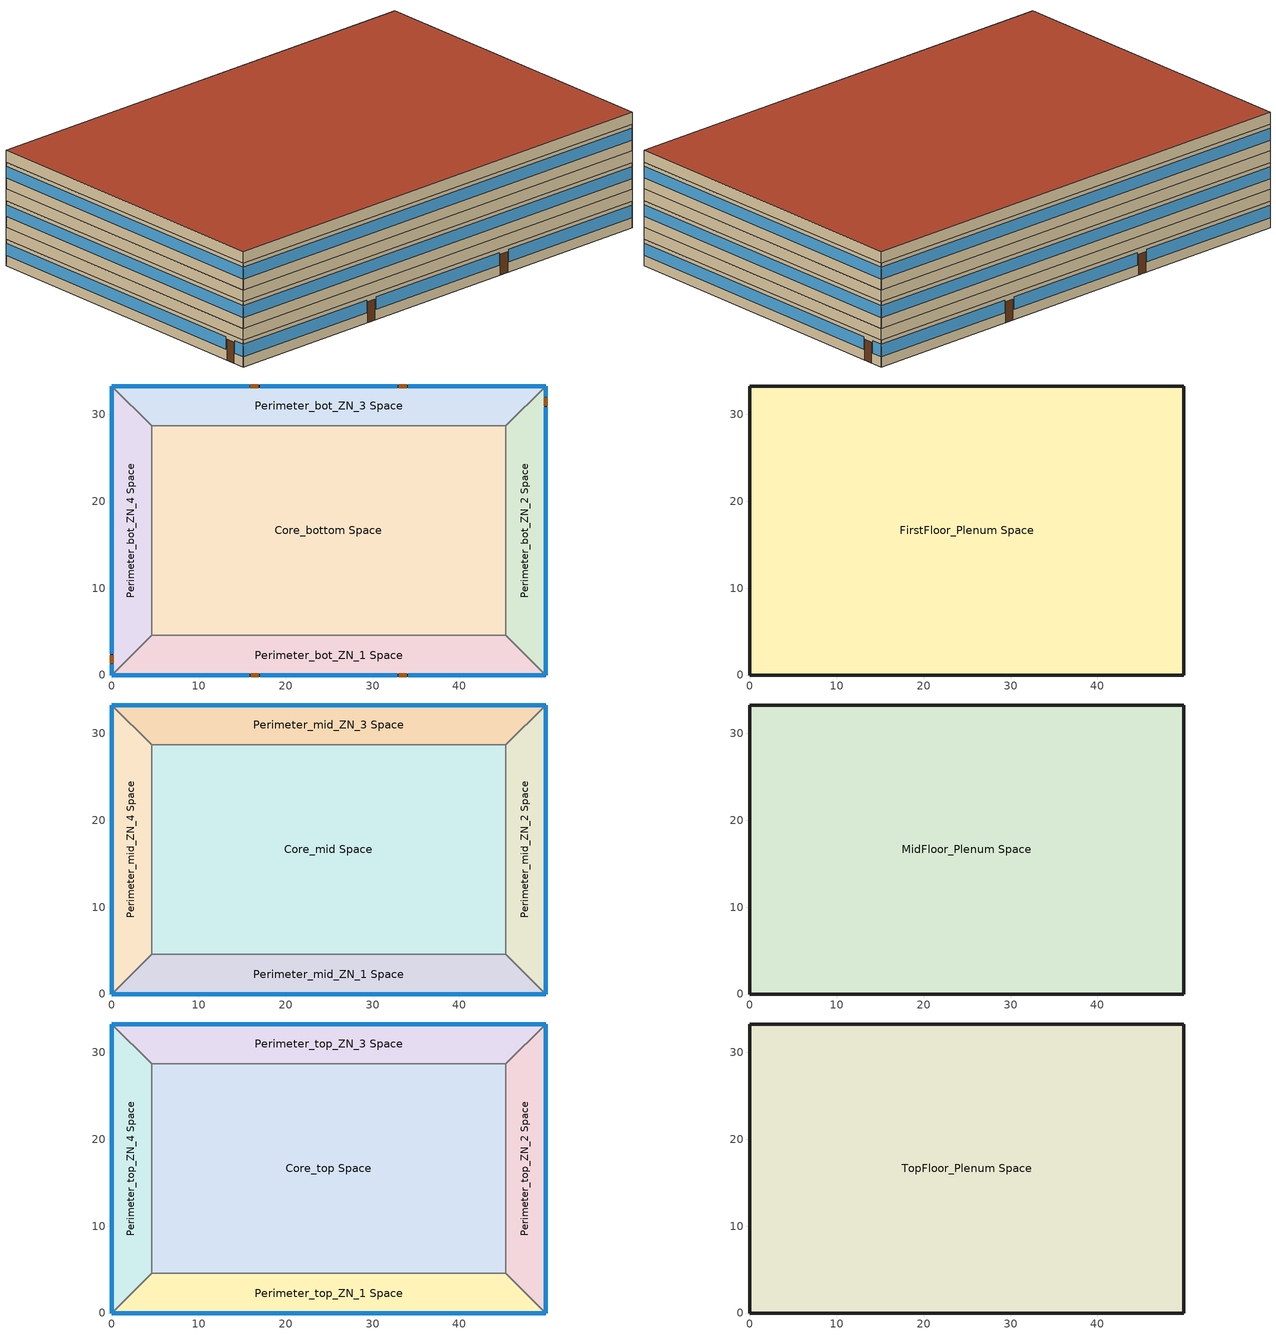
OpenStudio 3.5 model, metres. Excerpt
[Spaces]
Core_bottom Space
 floor adiabatic (Core_bot_ZN_5_Floor_Ffactor): 45.34,28.7 45.34,4.57 4.57,4.57 4.57,28.7 z0
 wall to Perimeter_bot_ZN_2 Space (int_wall): 45.34,4.57 45.34,28.7 z0:2.74
 wall to Perimeter_bot_ZN_3 Space (int_wall): 45.34,28.7 4.57,28.7 z0:2.74
 wall to Perimeter_bot_ZN_1 Space (int_wall): 4.57,4.57 45.34,4.57 z0:2.74
 wall to Perimeter_bot_ZN_4 Space (int_wall): 4.57,28.7 4.57,4.57 z0:2.74
Perimeter_bot_ZN_2 Space
 floor ground (Perimeter_bot_ZN_2_Floor_Ffactor): 49.91,33.27 49.91,0 45.34,4.57 45.34,28.7 z0
 wall outside (nonres_ext_wall): 49.91,0 49.91,33.27 z0:2.74
 wall to Perimeter_bot_ZN_1 Space: 45.34,4.57 49.91,0 z0:2.74
 wall to Perimeter_bot_ZN_3 Space (int_wall): 49.91,33.27 45.34,28.7 z0:2.74
 window (Window_U_0.57_SHGC_0.39): 49.91,0 49.91,30.84 / 49.91,32.05 49.91,33.27 z1.05:2.33
 door (Swinging Door_con): 49.91,30.99 49.91,31.9 z0:2.13
Perimeter_bot_ZN_3 Space
 floor ground (Perimeter_bot_ZN_3_Floor_Ffactor): 49.91,33.27 45.34,28.7 4.57,28.7 0,33.27 z0
 wall outside (nonres_ext_wall): 49.91,33.27 0,33.27 z0:2.74
 wall to Perimeter_bot_ZN_4 Space (int_wall): 0,33.27 4.57,28.7 z0:2.74
 window (Window_U_0.57_SHGC_0.39): 49.91,33.27 34.09,33.27 / 32.87,33.27 17.04,33.27 / 15.82,33.27 0,33.27 z1.04:2.33
 door (Swinging Door_con): 33.94,33.27 33.03,33.27 / 16.84,33.27 15.93,33.27 z0:2.13
Perimeter_bot_ZN_1 Space
 floor ground (Perimeter_bot_ZN_1_Floor_Ffactor): 45.34,4.57 49.91,0 0,0 4.57,4.57 z0
 wall outside (nonres_ext_wall): 0,0 49.91,0 z0:2.74
 wall to Perimeter_bot_ZN_4 Space: 4.57,4.57 0,0 z0:2.74
 window (Window_U_0.57_SHGC_0.39): 0,0 15.82,0 / 17.04,0 32.87,0 / 34.09,0 49.91,0 z1.04:2.33
 door (Swinging Door_con): 15.98,0 16.9,0 / 33.01,0 33.93,0 z0:2.13
Perimeter_bot_ZN_4 Space
 floor ground (Perimeter_bot_ZN_4_Floor_Ffactor): 0,33.27 4.57,28.7 4.57,4.57 0,0 z0
 wall outside (nonres_ext_wall): 0,33.27 0,0 z0:2.74
 window (Window_U_0.57_SHGC_0.39): 0,33.27 0,2.44 / 0,1.22 0,0 z1.05:2.33
 door (Swinging Door_con): 0,2.28 0,1.37 z0:2.13
FirstFloor_Plenum Space
 floor to Core_bottom Space: 4.57,4.57 4.57,28.7 45.34,28.7 45.34,4.57 z2.74
 floor to Perimeter_bot_ZN_1 Space: 0,0 4.57,4.57 45.34,4.57 49.91,0 z2.74
 floor to Perimeter_bot_ZN_2 Space: 45.34,4.57 45.34,28.7 49.91,33.27 49.91,0 z2.74
 floor to Perimeter_bot_ZN_3 Space: 4.57,28.7 0,33.27 49.91,33.27 45.34,28.7 z2.74
 floor to Perimeter_bot_ZN_4 Space: 0,33.27 4.57,28.7 4.57,4.57 0,0 z2.74
 wall outside (nonres_ext_wall): 49.91,0 49.91,33.27 0,33.27 0,0 49.91,0 z2.74:3.96
Core_mid Space
 floor to FirstFloor_Plenum Space (int_slab_floor): 45.34,28.7 45.34,4.57 4.57,4.57 4.57,28.7 z3.96
 wall to Perimeter_mid_ZN_2 Space (int_wall): 45.34,4.57 45.34,28.7 z3.96:6.71
 wall to Perimeter_mid_ZN_3 Space (int_wall): 45.34,28.7 4.57,28.7 z3.96:6.71
 wall to Perimeter_mid_ZN_1 Space (int_wall): 4.57,4.57 45.34,4.57 z3.96:6.71
 wall to Perimeter_mid_ZN_4 Space (int_wall): 4.57,28.7 4.57,4.57 z3.96:6.71
Perimeter_mid_ZN_2 Space
 floor to FirstFloor_Plenum Space (int_slab_floor): 49.91,33.27 49.91,0 45.34,4.57 45.34,28.7 z3.96
 wall outside (nonres_ext_wall): 49.91,0 49.91,33.27 z3.96:6.71
 wall to Perimeter_mid_ZN_1 Space: 45.34,4.57 49.91,0 z3.96:6.71
 wall to Perimeter_mid_ZN_3 Space (int_wall): 49.91,33.27 45.34,28.7 z3.96:6.71
 window (Window_U_0.57_SHGC_0.39): 49.91,0 49.91,33.27 z5.06:6.29
Perimeter_mid_ZN_3 Space
 floor to FirstFloor_Plenum Space (int_slab_floor): 49.91,33.27 45.34,28.7 4.57,28.7 0,33.27 z3.96
 wall outside (nonres_ext_wall): 49.91,33.27 0,33.27 z3.96:6.71
 wall to Perimeter_mid_ZN_4 Space (int_wall): 0,33.27 4.57,28.7 z3.96:6.71
 window (Window_U_0.57_SHGC_0.39): 49.91,33.27 0,33.27 z5.06:6.29
Perimeter_mid_ZN_1 Space
 floor to FirstFloor_Plenum Space (int_slab_floor): 45.34,4.57 49.91,0 0,0 4.57,4.57 z3.96
 wall outside (nonres_ext_wall): 0,0 49.91,0 z3.96:6.71
 wall to Perimeter_mid_ZN_4 Space: 4.57,4.57 0,0 z3.96:6.71
 window (Window_U_0.57_SHGC_0.39): 0,0 49.91,0 z5.06:6.29
Perimeter_mid_ZN_4 Space
 floor to FirstFloor_Plenum Space (int_slab_floor): 0,33.27 4.57,28.7 4.57,4.57 0,0 z3.96
 wall outside (nonres_ext_wall): 0,33.27 0,0 z3.96:6.71
 window (Window_U_0.57_SHGC_0.39): 0,33.27 0,0 z5.06:6.29
MidFloor_Plenum Space
 floor to Core_mid Space: 4.57,4.57 4.57,28.7 45.34,28.7 45.34,4.57 z6.71
 floor to Perimeter_mid_ZN_1 Space: 0,0 4.57,4.57 45.34,4.57 49.91,0 z6.71
 floor to Perimeter_mid_ZN_2 Space: 45.34,4.57 45.34,28.7 49.91,33.27 49.91,0 z6.71
 floor to Perimeter_mid_ZN_3 Space: 4.57,28.7 0,33.27 49.91,33.27 45.34,28.7 z6.71
 floor to Perimeter_mid_ZN_4 Space: 0,33.27 4.57,28.7 4.57,4.57 0,0 z6.71
 wall outside (nonres_ext_wall): 49.91,0 49.91,33.27 0,33.27 0,0 49.91,0 z6.71:7.92
Core_top Space
 floor to MidFloor_Plenum Space (int_slab_floor): 45.34,28.7 45.34,4.57 4.57,4.57 4.57,28.7 z7.92
 wall to Perimeter_top_ZN_2 Space (int_wall): 45.34,4.57 45.34,28.7 z7.92:10.67
 wall to Perimeter_top_ZN_3 Space (int_wall): 45.34,28.7 4.57,28.7 z7.92:10.67
 wall to Perimeter_top_ZN_1 Space (int_wall): 4.57,4.57 45.34,4.57 z7.92:10.67
 wall to Perimeter_top_ZN_4 Space (int_wall): 4.57,28.7 4.57,4.57 z7.92:10.67
Perimeter_top_ZN_2 Space
 floor to MidFloor_Plenum Space (int_slab_floor): 49.91,33.27 49.91,0 45.34,4.57 45.34,28.7 z7.92
 wall outside (nonres_ext_wall): 49.91,0 49.91,33.27 z7.92:10.67
 wall to Perimeter_top_ZN_1 Space: 45.34,4.57 49.91,0 z7.92:10.67
 wall to Perimeter_top_ZN_3 Space (int_wall): 49.91,33.27 45.34,28.7 z7.92:10.67
 window (Window_U_0.57_SHGC_0.39): 49.91,0 49.91,33.27 z9.03:10.25
Perimeter_top_ZN_3 Space
 floor to MidFloor_Plenum Space (int_slab_floor): 49.91,33.27 45.34,28.7 4.57,28.7 0,33.27 z7.92
 wall outside (nonres_ext_wall): 49.91,33.27 0,33.27 z7.92:10.67
 wall to Perimeter_top_ZN_4 Space (int_wall): 0,33.27 4.57,28.7 z7.92:10.67
 window (Window_U_0.57_SHGC_0.39): 49.91,33.27 0,33.27 z9.03:10.25
Perimeter_top_ZN_1 Space
 floor to MidFloor_Plenum Space (int_slab_floor): 45.34,4.57 49.91,0 0,0 4.57,4.57 z7.92
 wall outside (nonres_ext_wall): 0,0 49.91,0 z7.92:10.67
 wall to Perimeter_top_ZN_4 Space: 4.57,4.57 0,0 z7.92:10.67
 window (Window_U_0.57_SHGC_0.39): 0,0 49.91,0 z9.03:10.25
Perimeter_top_ZN_4 Space
 floor to MidFloor_Plenum Space (int_slab_floor): 0,33.27 4.57,28.7 4.57,4.57 0,0 z7.92
 wall outside (nonres_ext_wall): 0,33.27 0,0 z7.92:10.67
 window (Window_U_0.57_SHGC_0.39): 0,33.27 0,0 z9.03:10.25
TopFloor_Plenum Space
 floor to Core_top Space: 4.57,4.57 4.57,28.7 45.34,28.7 45.34,4.57 z10.67
 floor to Perimeter_top_ZN_1 Space: 0,0 4.57,4.57 45.34,4.57 49.91,0 z10.67
 floor to Perimeter_top_ZN_2 Space: 45.34,4.57 45.34,28.7 49.91,33.27 49.91,0 z10.67
 floor to Perimeter_top_ZN_3 Space: 4.57,28.7 0,33.27 49.91,33.27 45.34,28.7 z10.67
 floor to Perimeter_top_ZN_4 Space: 0,33.27 4.57,28.7 4.57,4.57 0,0 z10.67
 wall outside (nonres_ext_wall): 49.91,0 49.91,33.27 0,33.27 0,0 49.91,0 z10.67:11.89
 roof outside (nonres_roof): 49.91,0 49.91,33.27 0,33.27 0,0 z11.89
[Site]
Denver-Aurora-Buckley AFB: Latitude {deg}=39.72; Longitude {deg}=-104.75; Time Zone {hr}=-7; Elevation {m}=1726; Terrain=City
[Building]
OfficeMedium: North Axis {deg}=0
[SizingPeriod:DesignDay] Barometric Pressure {Pa}=82237; Rain Indicator=No; Snow Indicator=No; Day of Month=21; Daylight Saving Time Indicator=No; Humidity Condition Type=WetBulb; Dry-Bulb Temperature Range Modifier Type=DefaultMultipliers
Name | Maximum Dry-Bulb Temperature {C} | Daily Dry-Bulb Temperature Range {deltaC} | Wind Speed {m/s} | Wind Direction {deg} | Month | Day Type | Wetbulb or DewPoint at Maximum Dry-Bulb {C} | Solar Model Indicator | ASHRAE Clear Sky Optical Depth for Beam Irradiance | ASHRAE Clear Sky Optical Depth for Diffuse Irradiance | Sky Clearness
Denver-Aurora-Buckley.AFB_CO_USA Ann Clg .4% Condns DB=>MWB | 33.9 | 14.8 | 3.6 | 30 | 7 | SummerDesignDay | 15 | ASHRAETau | 0.423 | 2.02
Denver-Aurora-Buckley.AFB_CO_USA Ann Htg 99.6% Condns DB | -17.9 | 0 | 2.5 | 180 | 12 | WinterDesignDay | -17.9 | ASHRAEClearSky |  |  | 0
[ClimateZones]
Climate Zone Institution Name 1=ASHRAE; Climate Zone Document Name 1=ANSI/ASHRAE Standard 169; Climate Zone Document Year 1=2006; Climate Zone Institution Name 2=CEC; Climate Zone Document Name 2=California Climate Zone Descriptions; Climate Zone Document Year 2=1995
[Material]
Name | Roughness | Thickness {m} | Conductivity {W/m-K} | Density {kg/m3} | Specific Heat {J/kg-K} | Thermal Absorptance | Solar Absorptance | Visible Absorptance
100mm Normalweight concrete floor | MediumRough | 0.1016 | 2.31 | 2322 | 832
F07 25mm stucco | Smooth | 0.0254 | 0.72 | 1856 | 840 | 0.9 | 0.7 | 0.7
F08 Metal surface | Smooth | 0.0008 | 45.28 | 7824 | 500
F13 Built-up roofing | Rough | 0.0095 | 0.16 | 1120 | 1460 | 0.9 | 0.7
G01 13mm gypsum board | Smooth | 0.0127 | 0.16 | 800 | 1090 | 0.9 | 0.7 | 0.5
G01 16mm gypsum board | Smooth | 0.0159 | 0.16 | 800 | 1090
[Material:NoMass] Thermal Absorptance=0.9; Solar Absorptance=0.7
Name | Roughness | Thermal Resistance {m2-K/W} | Visible Absorptance
CP02 CARPET PAD | VeryRough | 0.21648 | 0.8
Nonres_Exterior_Wall_Insulation | MediumSmooth | 1.71283 | 0.7
Nonres_Roof_Insulation | MediumSmooth | 2.59864 | 0.7
Opaque Door panel_con | MediumRough | 0.251586 | 0.7
[WindowMaterial:SimpleGlazingSystem]
Glazing Layer: U-Factor {W/m2-K}=3.23661; Solar Heat Gain Coefficient=0.39; Visible Transmittance=0.429
[Construction]
Swinging Door_con: Opaque Door panel_con
Window_U_0.57_SHGC_0.39: Glazing Layer
int_slab_floor: 100mm Normalweight concrete floor, CP02 CARPET PAD
int_wall: G01 13mm gypsum board, G01 13mm gypsum board
nonres_ext_wall: F07 25mm stucco, G01 16mm gypsum board, Nonres_Exterior_Wall_Insulation, G01 16mm gypsum board
nonres_roof: F13 Built-up roofing, Nonres_Roof_Insulation, F08 Metal surface
[Construction:FfactorGroundFloor] F-Factor {W/m-K}=1.26363
Name | Area {m2} | PerimeterExposed {m}
Core_bot_ZN_5_Floor_Ffactor | 983.537 | 0
Perimeter_bot_ZN_1_Floor_Ffactor; Perimeter_bot_ZN_3_Floor_Ffactor | 207.338 | 49.911
Perimeter_bot_ZN_2_Floor_Ffactor; Perimeter_bot_ZN_4_Floor_Ffactor | 131.262 | 33.2738
[ThermalZone] Multiplier=1; Use Ideal Air Loads=Yes
Name | Ceiling Height {m} | Thermostat
Core_bottom | 2.7432 | Core_bottom Dual SP Control
Core_mid | 2.7432 | Core_mid Dual SP Control
Core_top | 2.7432 | Core_top Dual SP Control
FirstFloor_Plenum | 1.2192 | Core_bottom Dual SP Control 1
MidFloor_Plenum | 1.2192 | Core_bottom Dual SP Control 2
Perimeter_bot_ZN_1 | 2.7432 | Perimeter_bot_ZN_1 Dual SP Control
Perimeter_bot_ZN_2 | 2.7432 | Perimeter_bot_ZN_2 Dual SP Control
Perimeter_bot_ZN_3 | 2.7432 | Perimeter_bot_ZN_3 Dual SP Control
Perimeter_bot_ZN_4 | 2.7432 | Perimeter_bot_ZN_4 Dual SP Control
Perimeter_mid_ZN_1 | 2.7432 | Perimeter_mid_ZN_1 Dual SP Control
Perimeter_mid_ZN_2 | 2.7432 | Perimeter_mid_ZN_2 Dual SP Control
Perimeter_mid_ZN_3 | 2.7432 | Perimeter_mid_ZN_3 Dual SP Control
Perimeter_mid_ZN_4 | 2.7432 | Perimeter_mid_ZN_4 Dual SP Control
Perimeter_top_ZN_1 | 2.7432 | Perimeter_top_ZN_1 Dual SP Control
Perimeter_top_ZN_2 | 2.7432 | Perimeter_top_ZN_2 Dual SP Control
Perimeter_top_ZN_3 | 2.7432 | Perimeter_top_ZN_3 Dual SP Control
Perimeter_top_ZN_4 | 2.7432 | Perimeter_top_ZN_4 Dual SP Control
TopFloor_Plenum | 1.2192 | Core_bottom Dual SP Control 3
[Sizing:Zone] Zone Cooling Design Supply Air Temperature Input Method=SupplyAirTemperature; Zone Cooling Design Supply Air Temperature Difference {deltaC}=11.11; Zone Heating Design Supply Air Temperature Input Method=SupplyAirTemperature; Zone Heating Design Supply Air Temperature Difference {deltaC}=11.11; Zone Cooling Design Supply Air Humidity Ratio {kg-H2O/kg-air}=0.0085; Zone Heating Design Supply Air Humidity Ratio {kg-H2O/kg-air}=0.008; Cooling Design Air Flow Method=DesignDay; Cooling Design Air Flow Rate {m3/s}=0; Cooling Minimum Air Flow Fraction=0; Heating Design Air Flow Method=DesignDay; Heating Design Air Flow Rate {m3/s}=0; Account for Dedicated Outdoor Air System=No; Dedicated Outdoor Air System Control Strategy=NeutralSupplyAir; Dedicated Outdoor Air Low Setpoint Temperature for Design {C}=autosize; Dedicated Outdoor Air High Setpoint Temperature for Design {C}=autosize; Zone Load Sizing Method=Sensible Load Only No Latent Load; Zone Latent Cooling Design Supply Air Humidity Ratio Input Method=HumidityRatioDifference; Zone Cooling Design Supply Air Humidity Ratio Difference {kgWater/kgDryAir}=0.005; Zone Latent Heating Design Supply Air Humidity Ratio Input Method=HumidityRatioDifference; Zone Humidification Design Supply Air Humidity Ratio Difference {kgWater/kgDryAir}=0.005; Design Zone Air Distribution Effectiveness in Cooling Mode=1; Design Zone Air Distribution Effectiveness in Heating Mode=1; Design Minimum Zone Ventilation Efficiency=0.6
Name | Zone Cooling Design Supply Air Temperature {C} | Zone Heating Design Supply Air Temperature {C}
Core_bottom; Core_mid; Core_top; Perimeter_bot_ZN_1; Perimeter_bot_ZN_2; Perimeter_bot_ZN_3; Perimeter_bot_ZN_4; Perimeter_mid_ZN_1; Perimeter_mid_ZN_2; Perimeter_mid_ZN_3; Perimeter_mid_ZN_4; Perimeter_top_ZN_1; Perimeter_top_ZN_2; Perimeter_top_ZN_3; Perimeter_top_ZN_4 | 12.8 | 40
FirstFloor_Plenum; MidFloor_Plenum; TopFloor_Plenum | 12.8889 | 32.1111
[Space] Space Type=189.1-2009 - Office - WholeBuilding - Md Office - CZ4-8
Name | Thermal Zone | Part of Total Floor Area | Design Specification Outdoor Air Object
Core_bottom Space | Core_bottom | Yes | SZ DSOA Core_bottom 3
Core_mid Space | Core_mid | Yes | SZ DSOA Core_mid
Core_top Space | Core_top | Yes | SZ DSOA Core_top
FirstFloor_Plenum Space | FirstFloor_Plenum | No | SZ DSOA Core_bottom
MidFloor_Plenum Space | MidFloor_Plenum | No | SZ DSOA Core_bottom 1
Perimeter_bot_ZN_1 Space | Perimeter_bot_ZN_1 | Yes | SZ DSOA Perimeter_bot_ZN_1
Perimeter_bot_ZN_2 Space | Perimeter_bot_ZN_2 | Yes | SZ DSOA Perimeter_bot_ZN_2
Perimeter_bot_ZN_3 Space | Perimeter_bot_ZN_3 | Yes | SZ DSOA Perimeter_bot_ZN_3
Perimeter_bot_ZN_4 Space | Perimeter_bot_ZN_4 | Yes | SZ DSOA Perimeter_bot_ZN_4
Perimeter_mid_ZN_1 Space | Perimeter_mid_ZN_1 | Yes | SZ DSOA Perimeter_mid_ZN_1
Perimeter_mid_ZN_2 Space | Perimeter_mid_ZN_2 | Yes | SZ DSOA Perimeter_mid_ZN_2
Perimeter_mid_ZN_3 Space | Perimeter_mid_ZN_3 | Yes | SZ DSOA Perimeter_mid_ZN_3
Perimeter_mid_ZN_4 Space | Perimeter_mid_ZN_4 | Yes | SZ DSOA Perimeter_mid_ZN_4
Perimeter_top_ZN_1 Space | Perimeter_top_ZN_1 | Yes | SZ DSOA Perimeter_top_ZN_1
Perimeter_top_ZN_2 Space | Perimeter_top_ZN_2 | Yes | SZ DSOA Perimeter_top_ZN_2
Perimeter_top_ZN_3 Space | Perimeter_top_ZN_3 | Yes | SZ DSOA Perimeter_top_ZN_3
Perimeter_top_ZN_4 Space | Perimeter_top_ZN_4 | Yes | SZ DSOA Perimeter_top_ZN_4
TopFloor_Plenum Space | TopFloor_Plenum | No | SZ DSOA Core_bottom 2
[ThermostatSetpoint:DualSetpoint] Heating Setpoint Temperature Schedule=HTGSETP_SCH; Cooling Setpoint Temperature Schedule=CLGSETP_SCH
Core_bottom Dual SP Control; Core_mid Dual SP Control; Core_top Dual SP Control; Core_bottom Dual SP Control 1; Core_bottom Dual SP Control 2; Perimeter_bot_ZN_1 Dual SP Control; Perimeter_bot_ZN_2 Dual SP Control; Perimeter_bot_ZN_3 Dual SP Control; Perimeter_bot_ZN_4 Dual SP Control; Perimeter_mid_ZN_1 Dual SP Control; Perimeter_mid_ZN_2 Dual SP Control; Perimeter_mid_ZN_3 Dual SP Control; Perimeter_mid_ZN_4 Dual SP Control; Perimeter_top_ZN_1 Dual SP Control; Perimeter_top_ZN_2 Dual SP Control; Perimeter_top_ZN_3 Dual SP Control; Perimeter_top_ZN_4 Dual SP Control; Core_bottom Dual SP Control 3
[People:Definition]
Name | Number of People Calculation Method | Space Floor Area per Person {m2/person} | Fraction Radiant | Sensible Heat Fraction | Enable ASHRAE 55 Comfort Warnings | Mean Radiant Temperature Calculation Type | Thermal Comfort Model Type 1 | People per Space Floor Area {person/m2}
Core_bottom Definition; Core_mid Definition; Core_top Definition; Perimeter_bot_ZN_1 Definition; Perimeter_bot_ZN_2 Definition; Perimeter_bot_ZN_3 Definition; Perimeter_bot_ZN_4 Definition; Perimeter_mid_ZN_1 Definition; Perimeter_mid_ZN_2 Definition; Perimeter_mid_ZN_3 Definition; Perimeter_mid_ZN_4 Definition; Perimeter_top_ZN_1 Definition; Perimeter_top_ZN_2 Definition; Perimeter_top_ZN_3 Definition; Perimeter_top_ZN_4 Definition | Area/Person | 18.5788 | 0.5 | 0.55 | No | ZoneAveraged | Fanger
189.1-2009 - Office - WholeBuilding - Md Office - CZ4-8 People Definition | People/Area |  | 0.3 |  |  |  |  | 0.0538196
[People] Multiplier=1
Name | People Definition | Space or SpaceType | Number of People Schedule | Activity Level Schedule | Work Efficiency Schedule | Clothing Insulation Schedule | Air Velocity Schedule
Core_bottom | Core_bottom Definition | Core_bottom Space | BLDG_OCC_SCH | ACTIVITY_SCH | WORK_EFF_SCH | CLOTHING_SCH | AIR_VELO_SCH
Core_mid | Core_mid Definition | Core_mid Space | BLDG_OCC_SCH | ACTIVITY_SCH | WORK_EFF_SCH | CLOTHING_SCH | AIR_VELO_SCH
Core_top | Core_top Definition | Core_top Space | BLDG_OCC_SCH | ACTIVITY_SCH | WORK_EFF_SCH | CLOTHING_SCH | AIR_VELO_SCH
Perimeter_bot_ZN_1 | Perimeter_bot_ZN_1 Definition | Perimeter_bot_ZN_1 Space | BLDG_OCC_SCH | ACTIVITY_SCH | WORK_EFF_SCH | CLOTHING_SCH | AIR_VELO_SCH
Perimeter_bot_ZN_2 | Perimeter_bot_ZN_2 Definition | Perimeter_bot_ZN_2 Space | BLDG_OCC_SCH | ACTIVITY_SCH | WORK_EFF_SCH | CLOTHING_SCH | AIR_VELO_SCH
Perimeter_bot_ZN_3 | Perimeter_bot_ZN_3 Definition | Perimeter_bot_ZN_3 Space | BLDG_OCC_SCH | ACTIVITY_SCH | WORK_EFF_SCH | CLOTHING_SCH | AIR_VELO_SCH
Perimeter_bot_ZN_4 | Perimeter_bot_ZN_4 Definition | Perimeter_bot_ZN_4 Space | BLDG_OCC_SCH | ACTIVITY_SCH | WORK_EFF_SCH | CLOTHING_SCH | AIR_VELO_SCH
Perimeter_mid_ZN_1 | Perimeter_mid_ZN_1 Definition | Perimeter_mid_ZN_1 Space | BLDG_OCC_SCH | ACTIVITY_SCH | WORK_EFF_SCH | CLOTHING_SCH | AIR_VELO_SCH
Perimeter_mid_ZN_2 | Perimeter_mid_ZN_2 Definition | Perimeter_mid_ZN_2 Space | BLDG_OCC_SCH | ACTIVITY_SCH | WORK_EFF_SCH | CLOTHING_SCH | AIR_VELO_SCH
Perimeter_mid_ZN_3 | Perimeter_mid_ZN_3 Definition | Perimeter_mid_ZN_3 Space | BLDG_OCC_SCH | ACTIVITY_SCH | WORK_EFF_SCH | CLOTHING_SCH | AIR_VELO_SCH
Perimeter_mid_ZN_4 | Perimeter_mid_ZN_4 Definition | Perimeter_mid_ZN_4 Space | BLDG_OCC_SCH | ACTIVITY_SCH | WORK_EFF_SCH | CLOTHING_SCH | AIR_VELO_SCH
Perimeter_top_ZN_1 | Perimeter_top_ZN_1 Definition | Perimeter_top_ZN_1 Space | BLDG_OCC_SCH | ACTIVITY_SCH | WORK_EFF_SCH | CLOTHING_SCH | AIR_VELO_SCH
Perimeter_top_ZN_2 | Perimeter_top_ZN_2 Definition | Perimeter_top_ZN_2 Space | BLDG_OCC_SCH | ACTIVITY_SCH | WORK_EFF_SCH | CLOTHING_SCH | AIR_VELO_SCH
Perimeter_top_ZN_3 | Perimeter_top_ZN_3 Definition | Perimeter_top_ZN_3 Space | BLDG_OCC_SCH | ACTIVITY_SCH | WORK_EFF_SCH | CLOTHING_SCH | AIR_VELO_SCH
Perimeter_top_ZN_4 | Perimeter_top_ZN_4 Definition | Perimeter_top_ZN_4 Space | BLDG_OCC_SCH | ACTIVITY_SCH | WORK_EFF_SCH | CLOTHING_SCH | AIR_VELO_SCH
189.1-2009 - Office - WholeBuilding - Md Office - CZ4-8 People | 189.1-2009 - Office - WholeBuilding - Md Office - CZ4-8 People Definition | 189.1-2009 - Office - WholeBuilding - Md Office - CZ4-8
[DesignSpecification:OutdoorAir]
Name | Outdoor Air Flow per Floor Area {m3/s-m2} | Outdoor Air Method | Outdoor Air Flow per Person {m3/s-person}
SZ DSOA Perimeter_bot_ZN_2; SZ DSOA Core_bottom; SZ DSOA Core_bottom 1; SZ DSOA Core_bottom 2; SZ DSOA Core_bottom 3; SZ DSOA Perimeter_bot_ZN_1; SZ DSOA Perimeter_bot_ZN_3; SZ DSOA Perimeter_bot_ZN_4; SZ DSOA Core_mid; SZ DSOA Perimeter_mid_ZN_1; SZ DSOA Perimeter_mid_ZN_2; SZ DSOA Perimeter_mid_ZN_3; SZ DSOA Perimeter_mid_ZN_4; SZ DSOA Core_top; SZ DSOA Perimeter_top_ZN_1; SZ DSOA Perimeter_top_ZN_2; SZ DSOA Perimeter_top_ZN_3; SZ DSOA Perimeter_top_ZN_4 | 0
189.1-2009 - Office - WholeBuilding - Md Office - CZ4-8 Ventilation |  | Sum | 0.00943895
[Lights:Definition] Design Level Calculation Method=Watts/Area
Name | Watts per Space Floor Area {W/m2} | Fraction Radiant | Fraction Visible | Return Air Fraction | Return Air Fraction Calculated from Plenum Temperature
Core_bottom_Lights Definition; Core_mid_Lights Definition; Core_top_Lights Definition; Perimeter_bot_ZN_1_Lights Definition; Perimeter_bot_ZN_2_Lights Definition; Perimeter_bot_ZN_3_Lights Definition; Perimeter_bot_ZN_4_Lights Definition; Perimeter_mid_ZN_1_Lights Definition; Perimeter_mid_ZN_2_Lights Definition; Perimeter_mid_ZN_3_Lights Definition; Perimeter_mid_ZN_4_Lights Definition; Perimeter_top_ZN_1_Lights Definition; Perimeter_top_ZN_2_Lights Definition; Perimeter_top_ZN_3_Lights Definition; Perimeter_top_ZN_4_Lights Definition | 11.0267 | 0.7 | 0.2 | 0 | No
189.1-2009 - Office - WholeBuilding - Md Office - CZ4-8 Lights Definition | 9.68752
[Lights]
Name | Lights Definition | Space or SpaceType | Schedule | Fraction Replaceable
Core_bottom_Lights | Core_bottom_Lights Definition | Core_bottom Space | ltg_sch_office | 1
Core_mid_Lights | Core_mid_Lights Definition | Core_mid Space | ltg_sch_office | 1
Core_top_Lights | Core_top_Lights Definition | Core_top Space | ltg_sch_office | 1
Perimeter_bot_ZN_1_Lights | Perimeter_bot_ZN_1_Lights Definition | Perimeter_bot_ZN_1 Space | ltg_sch_office | 1
Perimeter_bot_ZN_2_Lights | Perimeter_bot_ZN_2_Lights Definition | Perimeter_bot_ZN_2 Space | ltg_sch_office | 1
Perimeter_bot_ZN_3_Lights | Perimeter_bot_ZN_3_Lights Definition | Perimeter_bot_ZN_3 Space | ltg_sch_office | 1
Perimeter_bot_ZN_4_Lights | Perimeter_bot_ZN_4_Lights Definition | Perimeter_bot_ZN_4 Space | ltg_sch_office | 1
Perimeter_mid_ZN_1_Lights | Perimeter_mid_ZN_1_Lights Definition | Perimeter_mid_ZN_1 Space | ltg_sch_office | 1
Perimeter_mid_ZN_2_Lights | Perimeter_mid_ZN_2_Lights Definition | Perimeter_mid_ZN_2 Space | ltg_sch_office | 1
Perimeter_mid_ZN_3_Lights | Perimeter_mid_ZN_3_Lights Definition | Perimeter_mid_ZN_3 Space | ltg_sch_office | 1
Perimeter_mid_ZN_4_Lights | Perimeter_mid_ZN_4_Lights Definition | Perimeter_mid_ZN_4 Space | ltg_sch_office | 1
Perimeter_top_ZN_1_Lights | Perimeter_top_ZN_1_Lights Definition | Perimeter_top_ZN_1 Space | ltg_sch_office | 1
Perimeter_top_ZN_2_Lights | Perimeter_top_ZN_2_Lights Definition | Perimeter_top_ZN_2 Space | ltg_sch_office | 1
Perimeter_top_ZN_3_Lights | Perimeter_top_ZN_3_Lights Definition | Perimeter_top_ZN_3 Space | ltg_sch_office | 1
Perimeter_top_ZN_4_Lights | Perimeter_top_ZN_4_Lights Definition | Perimeter_top_ZN_4 Space | ltg_sch_office | 1
189.1-2009 - Office - WholeBuilding - Md Office - CZ4-8 Lights | 189.1-2009 - Office - WholeBuilding - Md Office - CZ4-8 Lights Definition | 189.1-2009 - Office - WholeBuilding - Md Office - CZ4-8
[ElectricEquipment:Definition]
Name | Design Level Calculation Method | Design Level {W} | Fraction Latent | Fraction Radiant | Fraction Lost | Watts per Space Floor Area {W/m2}
Core_bottom_Elevators_Equip Definition | EquipmentLevel | 38975.97 | 0 | 0.5 | 0
Core_bottom_MiscPlug_Equip Definition; Core_mid_MiscPlug_Equip Definition; Core_top_MiscPlug_Equip Definition | EquipmentLevel | 7937.16 | 0 | 0.5 | 0
Perimeter_bot_ZN_1_MiscPlug_Equip Definition; Perimeter_mid_ZN_1_MiscPlug_Equip Definition; Perimeter_top_ZN_1_MiscPlug_Equip Definition | EquipmentLevel | 1673.2 | 0 | 0.5 | 0
Perimeter_bot_ZN_2_MiscPlug_Equip Definition; Perimeter_mid_ZN_2_MiscPlug_Equip Definition; Perimeter_top_ZN_2_MiscPlug_Equip Definition | EquipmentLevel | 1059.217 | 0 | 0.5 | 0
Perimeter_bot_ZN_3_MiscPlug_Equip Definition; Perimeter_mid_ZN_3_MiscPlug_Equip Definition; Perimeter_top_ZN_3_MiscPlug_Equip Definition | EquipmentLevel | 1673.21 | 0 | 0.5 | 0
Perimeter_bot_ZN_4_MiscPlug_Equip Definition; Perimeter_mid_ZN_4_MiscPlug_Equip Definition; Perimeter_top_ZN_4_MiscPlug_Equip Definition | EquipmentLevel | 1059.21 | 0 | 0.5 | 0
189.1-2009 - Office - WholeBuilding - Md Office - CZ4-8 Electric Equipment Definition | Watts/Area |  |  |  |  | 5.81251
[ElectricEquipment]
Name | Electric Equipment Definition | Space or SpaceType | Schedule
Core_bottom_Elevators_Equip | Core_bottom_Elevators_Equip Definition | Core_bottom Space | BLDG_ELEVATORS
Core_bottom_MiscPlug_Equip | Core_bottom_MiscPlug_Equip Definition | Core_bottom Space | BLDG_EQUIP_SCH
Core_mid_MiscPlug_Equip | Core_mid_MiscPlug_Equip Definition | Core_mid Space | BLDG_EQUIP_SCH
Core_top_MiscPlug_Equip | Core_top_MiscPlug_Equip Definition | Core_top Space | BLDG_EQUIP_SCH
Perimeter_bot_ZN_1_MiscPlug_Equip | Perimeter_bot_ZN_1_MiscPlug_Equip Definition | Perimeter_bot_ZN_1 Space | BLDG_EQUIP_SCH
Perimeter_bot_ZN_2_MiscPlug_Equip | Perimeter_bot_ZN_2_MiscPlug_Equip Definition | Perimeter_bot_ZN_2 Space | BLDG_EQUIP_SCH
Perimeter_bot_ZN_3_MiscPlug_Equip | Perimeter_bot_ZN_3_MiscPlug_Equip Definition | Perimeter_bot_ZN_3 Space | BLDG_EQUIP_SCH
Perimeter_bot_ZN_4_MiscPlug_Equip | Perimeter_bot_ZN_4_MiscPlug_Equip Definition | Perimeter_bot_ZN_4 Space | BLDG_EQUIP_SCH
Perimeter_mid_ZN_1_MiscPlug_Equip | Perimeter_mid_ZN_1_MiscPlug_Equip Definition | Perimeter_mid_ZN_1 Space | BLDG_EQUIP_SCH
Perimeter_mid_ZN_2_MiscPlug_Equip | Perimeter_mid_ZN_2_MiscPlug_Equip Definition | Perimeter_mid_ZN_2 Space | BLDG_EQUIP_SCH
Perimeter_mid_ZN_3_MiscPlug_Equip | Perimeter_mid_ZN_3_MiscPlug_Equip Definition | Perimeter_mid_ZN_3 Space | BLDG_EQUIP_SCH
Perimeter_mid_ZN_4_MiscPlug_Equip | Perimeter_mid_ZN_4_MiscPlug_Equip Definition | Perimeter_mid_ZN_4 Space | BLDG_EQUIP_SCH
Perimeter_top_ZN_1_MiscPlug_Equip | Perimeter_top_ZN_1_MiscPlug_Equip Definition | Perimeter_top_ZN_1 Space | BLDG_EQUIP_SCH
Perimeter_top_ZN_2_MiscPlug_Equip | Perimeter_top_ZN_2_MiscPlug_Equip Definition | Perimeter_top_ZN_2 Space | BLDG_EQUIP_SCH
Perimeter_top_ZN_3_MiscPlug_Equip | Perimeter_top_ZN_3_MiscPlug_Equip Definition | Perimeter_top_ZN_3 Space | BLDG_EQUIP_SCH
Perimeter_top_ZN_4_MiscPlug_Equip | Perimeter_top_ZN_4_MiscPlug_Equip Definition | Perimeter_top_ZN_4 Space | BLDG_EQUIP_SCH
189.1-2009 - Office - WholeBuilding - Md Office - CZ4-8 Electric Equipment | 189.1-2009 - Office - WholeBuilding - Md Office - CZ4-8 Electric Equipment Definition | 189.1-2009 - Office - WholeBuilding - Md Office - CZ4-8
[SpaceInfiltration:DesignFlowRate] Design Flow Rate Calculation Method=Flow/ExteriorArea
Name | Space or SpaceType | Schedule | Flow per Exterior Surface Area {m3/s-m2} | Constant Term Coefficient | Temperature Term Coefficient | Velocity Term Coefficient | Velocity Squared Term Coefficient
FirstFloor_Plenum_Infiltration | FirstFloor_Plenum Space | INFIL_SCH_Baseline | 0.00056896 | 1 | 0 | 0 | 0
MidFloor_Plenum_Infiltration | MidFloor_Plenum Space | INFIL_SCH_Baseline | 0.00056896 | 1 | 0 | 0 | 0
Perimeter_bot_ZN_1_Infiltration | Perimeter_bot_ZN_1 Space | INFIL_SCH_Baseline | 0.00056896 | 1 | 0 | 0 | 0
Perimeter_bot_ZN_2_Infiltration | Perimeter_bot_ZN_2 Space | INFIL_SCH_Baseline | 0.00056896 | 1 | 0 | 0 | 0
Perimeter_bot_ZN_3_Infiltration | Perimeter_bot_ZN_3 Space | INFIL_SCH_Baseline | 0.00056896 | 1 | 0 | 0 | 0
Perimeter_bot_ZN_4_Infiltration | Perimeter_bot_ZN_4 Space | INFIL_SCH_Baseline | 0.00056896 | 1 | 0 | 0 | 0
Perimeter_mid_ZN_1_Infiltration | Perimeter_mid_ZN_1 Space | INFIL_SCH_Baseline | 0.00056896 | 1 | 0 | 0 | 0
Perimeter_mid_ZN_2_Infiltration | Perimeter_mid_ZN_2 Space | INFIL_SCH_Baseline | 0.00056896 | 1 | 0 | 0 | 0
Perimeter_mid_ZN_3_Infiltration | Perimeter_mid_ZN_3 Space | INFIL_SCH_Baseline | 0.00056896 | 1 | 0 | 0 | 0
Perimeter_mid_ZN_4_Infiltration | Perimeter_mid_ZN_4 Space | INFIL_SCH_Baseline | 0.00056896 | 1 | 0 | 0 | 0
Perimeter_top_ZN_1_Infiltration | Perimeter_top_ZN_1 Space | INFIL_SCH_Baseline | 0.00056896 | 1 | 0 | 0 | 0
Perimeter_top_ZN_2_Infiltration | Perimeter_top_ZN_2 Space | INFIL_SCH_Baseline | 0.00056896 | 1 | 0 | 0 | 0
Perimeter_top_ZN_3_Infiltration | Perimeter_top_ZN_3 Space | INFIL_SCH_Baseline | 0.00056896 | 1 | 0 | 0 | 0
Perimeter_top_ZN_4_Infiltration | Perimeter_top_ZN_4 Space | INFIL_SCH_Baseline | 0.00056896 | 1 | 0 | 0 | 0
TopFloor_Plenum_Infiltration | TopFloor_Plenum Space | INFIL_SCH_Baseline | 6.19256e-05 | 1 | 0 | 0 | 0
189.1-2009 - Office - WholeBuilding - Md Office - CZ4-8 Infiltration | 189.1-2009 - Office - WholeBuilding - Md Office - CZ4-8 |  | 0.000226568
[SpaceType]
189.1-2009 - Office - WholeBuilding - Md Office - CZ4-8: Default Schedule Set=189.1-2009 - Office - WholeBuilding - Md Office - CZ4-8 Schedule Set; Design Specification Outdoor Air Object=189.1-2009 - Office - WholeBuilding - Md Office - CZ4-8 Ventilation; Standards Template=90.1-2013; Standards Building Type=Office; Standards Space Type=MediumOffice - ClosedOffice
[DefaultScheduleSet]
189.1-2009 - Office - WholeBuilding - Md Office - CZ4-8 Schedule Set: Number of People Schedule=Medium Office Bldg Occ; People Activity Level Schedule=Medium Office Activity; Lighting Schedule=Office Bldg Light; Electric Equipment Schedule=Medium Office Bldg Equip; Infiltration Schedule=Medium Office Infil Quarter On
[Schedule:Compact]
INFIL_SCH_Baseline: Through: 31-Dec, For: Saturday, Until: 6:00, 1, Until: 18:00, 1, Until: 24:00, 1, For: SummerDesignDay, Until: 24:00, 1, For: Sunday, Until: 24:00, 1, For: Weekdays, Until: 6:00, 1, Until: 22:00, 1, Until: 24:00, 1, For: WinterDesignDay, Until: 24:00, 1
ltg_sch_office: Through: 12/31, For: SummerDesignDay, Until: 24:00, 1, For: WinterDesignDay, Until: 24:00, 0, For: Weekdays, Until: 5:00, 0.05, Until: 7:00, 0.1, Until: 8:00, 0.3, Until: 17:00, 0.9, Until: 18:00, 0.5, Until: 20:00, 0.3, Until: 22:00, 0.2, Until: 23:00, 0.1, Until: 24:00, 0.05, For: Saturday, Until: 6:00, 0.05, Until: 8:00, 0.1, Until: 12:00, 0.3, Until: 17:00, 0.15, Until: 24:00, 0.05, For: Sunday, Until: 24:00, 0.05
BLDG_EQUIP_SCH: Through: 31-Dec, For: Saturday, Until: 6:00, 0.231, Until: 8:00, 0.381, Until: 12:00, 0.477, Until: 17:00, 0.334, Until: 19:00, 0.286, Until: 24:00, 0.231, For: SummerDesignDay, Until: 24:00, 0.858, For: Sunday, Until: 6:00, 0.231, Until: 18:00, 0.286, Until: 24:00, 0.231, For: Weekdays, Until: 6:00, 0.308, Until: 8:00, 0.381, Until: 12:00, 0.858, Until: 13:00, 0.762, Until: 17:00, 0.858, Until: 18:00, 0.477, Until: 24:00, 0.381, For: WinterDesignDay, Until: 24:00, 0.231
BLDG_OCC_SCH: Through: 31-Dec, For: Saturday, Until: 6:00, 0, Until: 8:00, 0.1, Until: 12:00, 0.3, Until: 17:00, 0.1, Until: 19:00, 0.05, Until: 24:00, 0, For: SummerDesignDay, Until: 24:00, 0.95, For: Sunday, Until: 6:00, 0, Until: 18:00, 0.05, Until: 24:00, 0, For: Weekdays, Until: 6:00, 0, Until: 7:00, 0.1, Until: 8:00, 0.2, Until: 12:00, 0.95, Until: 13:00, 0.5, Until: 17:00, 0.95, Until: 18:00, 0.3, Until: 22:00, 0.1, Until: 24:00, 0.05, For: WinterDesignDay, Until: 24:00, 0
BLDG_ELEVATORS: Through: 31-Dec, For: Saturday, Until: 7:00, 0, Until: 8:00, 0.16, Until: 9:00, 0.14, Until: 10:00, 0.21, Until: 11:00, 0.18, Until: 12:00, 0.25, Until: 13:00, 0.21, Until: 14:00, 0.13, Until: 15:00, 0.08, Until: 16:00, 0.04, Until: 17:00, 0.05, Until: 18:00, 0.06, Until: 24:00, 0, For: SummerDesignDay, Until: 24:00, 0.69, For: Sunday, Until: 24:00, 0, For: Weekdays, Until: 7:00, 0, Until: 8:00, 0.35, Until: 9:00, 0.69, Until: 10:00, 0.43, Until: 11:00, 0.37, Until: 12:00, 0.43, Until: 13:00, 0.58, Until: 14:00, 0.48, Until: 16:00, 0.37, Until: 17:00, 0.46, Until: 18:00, 0.62, Until: 19:00, 0.12, Until: 21:00, 0.04, Until: 24:00, 0, For: WinterDesignDay, Until: 24:00, 0
ACTIVITY_SCH: Through: 12/31, For: AllDays, Until: 24:00, 120
WORK_EFF_SCH: Through: 12/31, For: AllDays, Until: 24:00, 0
AIR_VELO_SCH: Through: 12/31, For: AllDays, Until: 24:00, 0.2
CLOTHING_SCH: Through: 04/30, For: AllDays, Until: 24:00, 1, Through: 09/30, For: AllDays, Until: 24:00, 0.5, Through: 12/31, For: AllDays, Until: 24:00, 1
HTGSETP_SCH: Through: 31-Dec, For: Saturday, Until: 5:00, 15.6, Until: 17:00, 21, Until: 24:00, 15.6, For: SummerDesignDay, Until: 24:00, 15.6, For: Sunday, Until: 24:00, 15.6, For: Weekdays, Until: 5:00, 15.6, Until: 22:00, 21, Until: 24:00, 15.6, For: WinterDesignDay, Until: 5:00, 15.6, Until: 22:00, 21, Until: 24:00, 15.6
CLGSETP_SCH: Through: 31-Dec, For: Saturday, Until: 5:00, 26.7, Until: 17:00, 24, Until: 24:00, 26.7, For: SummerDesignDay, Until: 5:00, 26.7, Until: 22:00, 24, Until: 24:00, 26.7, For: Sunday, Until: 24:00, 26.7, For: Weekdays, Until: 5:00, 26.7, Until: 22:00, 24, Until: 24:00, 26.7, For: WinterDesignDay, Until: 24:00, 26.7
[Schedule:Ruleset]
Name | Default Day Schedule | Summer Design Day Schedule | Winter Design Day Schedule
Medium Office Bldg Occ | Medium Office Bldg Occ Default Schedule | Medium Office Bldg Occ Summer Design Day | Medium Office Bldg Occ Winter Design Day
Medium Office Activity | Medium Office Activity Default Schedule | Medium Office Activity Summer Design Day | Medium Office Activity Winter Design Day
Office Bldg Light | Office Bldg Light Default Schedule | Office Bldg Light Summer Design Day | Office Bldg Light Winter Design Day
Medium Office Bldg Equip | Medium Office Bldg Equip Default Schedule | Medium Office Bldg Equip Summer Design Day | Medium Office Bldg Equip Winter Design Day
Medium Office Infil Quarter On | Medium Office Infil Quarter On Default Schedule | Medium Office Infil Quarter On Summer Design Day | Medium Office Infil Quarter On Winter Design Day
[Schedule:Day]
Medium Office Bldg Occ Default Schedule: 6, 0, 0, 7, 0, 0.1, 8, 0, 0.2, 12, 0, 0.95, 13, 0, 0.5, 17, 0, 0.95, 18, 0, 0.7, 20, 0, 0.4, 22, 0, 0.1, 24, 0, 0.05
Medium Office Bldg Occ Summer Design Day: 6, 0, 0, 22, 0, 1, 24, 0, 0.05
Medium Office Bldg Occ Winter Design Day; Medium Office Bldg Occ Rule 1 Day Schedule; Office Bldg Light Winter Design Day; Medium Office Bldg Equip Winter Design Day: 24, 0, 0
Medium Office Bldg Occ Rule 2 Day Schedule: 6, 0, 0, 8, 0, 0.1, 14, 0, 0.5, 17, 0, 0.1, 24, 0, 0
Medium Office Activity Default Schedule; Medium Office Activity Summer Design Day; Medium Office Activity Winter Design Day: 24, 0, 120
Office Bldg Light Default Schedule: 5, 0, 0.05, 7, 0, 0.1, 8, 0, 0.3, 17, 0, 0.9, 18, 0, 0.7, 20, 0, 0.5, 22, 0, 0.3, 23, 0, 0.1, 24, 0, 0.05
Office Bldg Light Summer Design Day; Medium Office Bldg Equip Summer Design Day; Medium Office Infil Quarter On Rule 1 Day Schedule: 24, 0, 1
Office Bldg Light Rule 1 Day Schedule: 24, 0, 0.05
Office Bldg Light Rule 2 Day Schedule: 6, 0, 0.05, 8, 0, 0.1, 14, 0, 0.5, 17, 0, 0.15, 24, 0, 0.05
Medium Office Bldg Equip Default Schedule: 8, 0, 0.4, 12, 0, 0.9, 13, 0, 0.8, 17, 0, 0.9, 18, 0, 0.8, 20, 0, 0.6, 22, 0, 0.5, 24, 0, 0.4
Medium Office Bldg Equip Rule 1 Day Schedule: 24, 0, 0.3
Medium Office Bldg Equip Rule 2 Day Schedule: 6, 0, 0.3, 8, 0, 0.4, 14, 0, 0.5, 17, 0, 0.35, 24, 0, 0.3
Medium Office Infil Quarter On Default Schedule; Medium Office Infil Quarter On Summer Design Day: 6, 0, 1, 22, 0, 0.25, 24, 0, 1
Medium Office Infil Quarter On Winter Design Day; Medium Office Infil Quarter On Rule 2 Day Schedule: 6, 0, 1, 18, 0, 0.25, 24, 0, 1
[Schedule:Rule] Apply Monday=No; Apply Tuesday=No; Apply Wednesday=No; Apply Thursday=No; Apply Friday=No; Date Specification Type=DateRange; Start Month=1; Start Day=1; End Month=12; End Day=31
Name | Schedule Ruleset | Rule Order | Day Schedule | Apply Sunday | Apply Saturday
Medium Office Bldg Occ Rule 1 | Medium Office Bldg Occ | 0 | Medium Office Bldg Occ Rule 1 Day Schedule | Yes | No
Medium Office Bldg Occ Rule 2 | Medium Office Bldg Occ | 1 | Medium Office Bldg Occ Rule 2 Day Schedule | No | Yes
Office Bldg Light Rule 1 | Office Bldg Light | 0 | Office Bldg Light Rule 1 Day Schedule | Yes | No
Office Bldg Light Rule 2 | Office Bldg Light | 1 | Office Bldg Light Rule 2 Day Schedule | No | Yes
Medium Office Bldg Equip Rule 1 | Medium Office Bldg Equip | 0 | Medium Office Bldg Equip Rule 1 Day Schedule | Yes | No
Medium Office Bldg Equip Rule 2 | Medium Office Bldg Equip | 1 | Medium Office Bldg Equip Rule 2 Day Schedule | No | Yes
Medium Office Infil Quarter On Rule 1 | Medium Office Infil Quarter On | 0 | Medium Office Infil Quarter On Rule 1 Day Schedule | Yes | No
Medium Office Infil Quarter On Rule 2 | Medium Office Infil Quarter On | 1 | Medium Office Infil Quarter On Rule 2 Day Schedule | No | Yes
